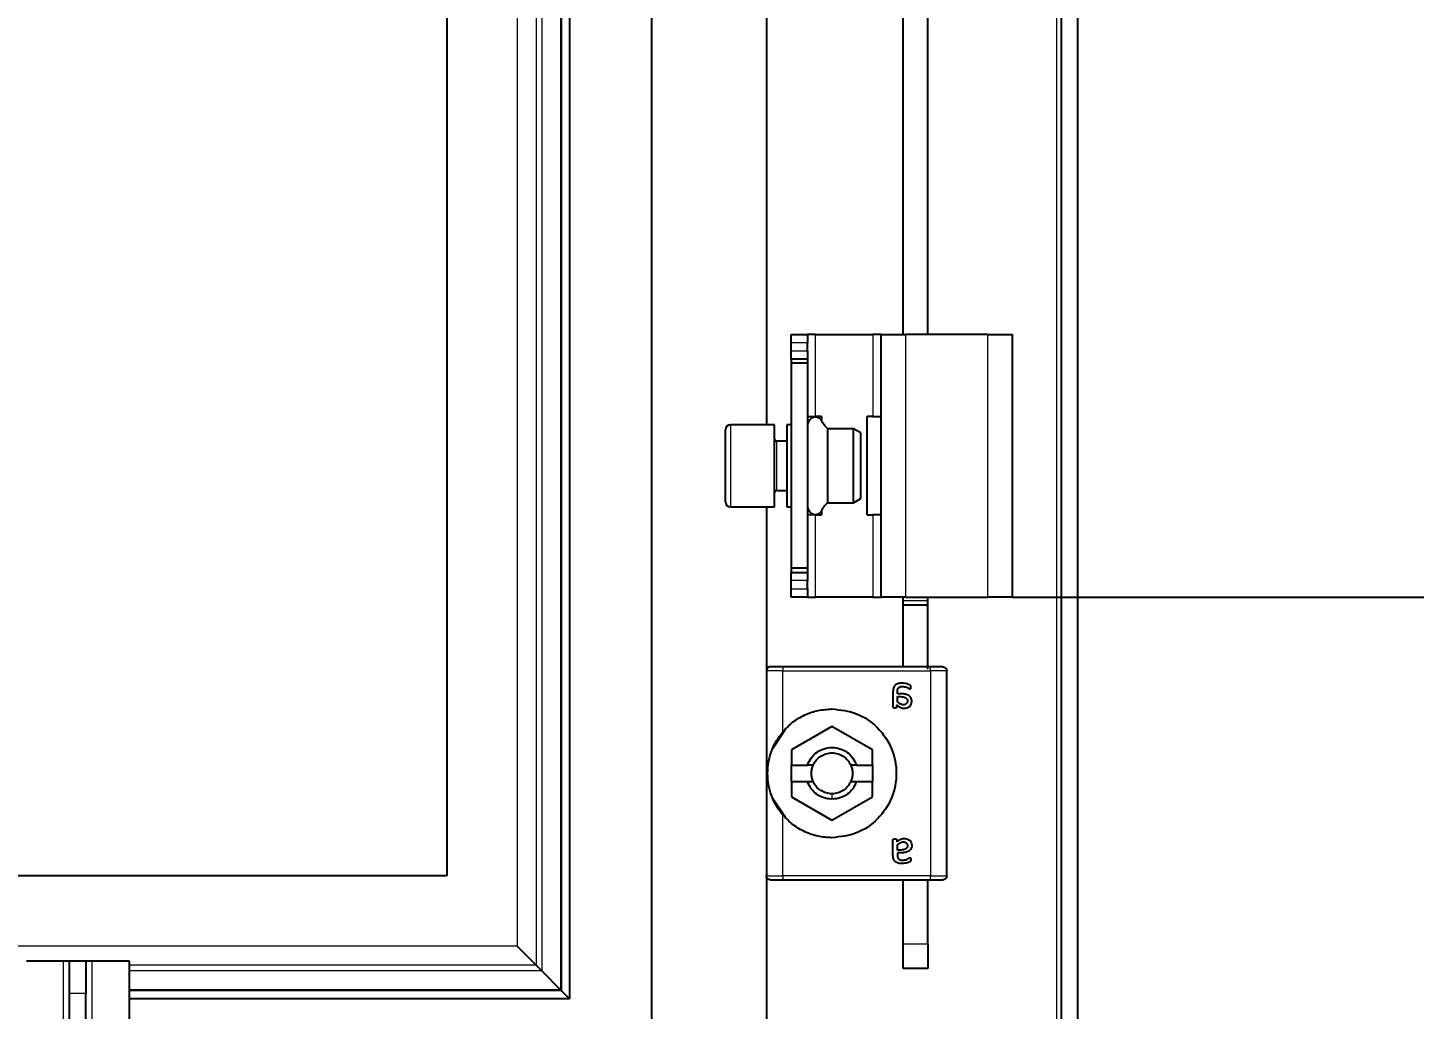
# Model space of a CAD drawing. Header units: millimetres. Extents: x -595 to 1655, y -1707 to 978.
# Drawn here: x 1317.1 to 1486.2, y -1371.4 to -1251.7 of the extents above; entities that cross this region are included whole.
import ezdxf

# ---------------------------------------------------------------- set-up
doc = ezdxf.new("R2010")
doc.units = ezdxf.units.MM
doc.layers.add('FORMAT', color=7, linetype='Continuous')
doc.styles.add('SLDTEXTSTYLE0', font='TXT', dxfattribs={"width": 0.75})
doc.dimstyles.new('SLDDIMSTYLE0', dxfattribs={"dimtxt": 20, "dimasz": 10, "dimexe": 0, "dimexo": 0.0625, "dimgap": 5, "dimtad": 2, "dimdec": 1, "dimrnd": 1e-09, "dimzin": 12, "dimdsep": 46, "dimtxsty": 'SLDTEXTSTYLE0', "dimsah": 1, "dimcen": 0.09, "dimadec": 0, "dimazin": 3, "dimtfac": 1, "dimtofl": 0, "dimtmove": 0, "dimatfit": 3, "dimfxl": 0, "dimfrac": 2, "dimtolj": 1, "dimtzin": 12, "dimarcsym": 0})

# ---------------------------------------------------------------- blocks, each defined once
blk = doc.blocks.new('_D_8')
at = {"layer": 'FORMAT'}
for p, q in [((1437.2, 610.84), (1654.8, 610.84)), ((1653.8, 610.84), (1653.8, -1321.16)), ((1437.2, -1321.16), (1654.8, -1321.16))]:
    blk.add_line(p, q, dxfattribs=at)
for points in [[(1653.8, 610.84), (1652.27, 600.84), (1655.34, 600.84)], [(1653.8, -1321.16), (1655.34, -1311.16), (1652.27, -1311.16)]]:
    blk.add_solid(points, dxfattribs=at)
at = {"layer": 'FORMAT', "insert": (1628.02, -384.72), "char_height": 20, "attachment_point": 1, "rotation": 90, "style": 'SLDTEXTSTYLE0'}
blk.add_mtext('1932', dxfattribs=at)

msp = doc.modelspace()

# ---------------------------------------------------------------- linework, layer by layer
at = {"color": 7, "linetype": 'Continuous', "lineweight": 25}
for p, q in [((1443.19, -1432.66), (1443.19, 722.34)), ((1445.19, -1432.66), (1445.19, 722.34)), ((1393.19, 689.34), (1393.19, -1399.66)), ((1383.19, 659.84), (1383.19, -1370.16)), ((1368.19, 644.84), (1368.19, -1355.16)), ((1407.19, -680.34), (1407.19, -1300.16)), ((1423.89, -1289.16), (1423.89, -680.66)), ((1426.89, -1289.16), (1426.89, -680.66)), ((1410.19, -1289.16), (1412.19, -1289.16)), ((1410.19, -1290.16), (1410.19, -1289.16)), ((1410.19, -1291.16), (1410.19, -1290.16)), ((1412.19, -1289.16), (1412.19, -1290.16)), ((1413.19, -1289.16), (1412.19, -1289.16)), ((1412.19, -1291.16), (1412.19, -1290.16)), ((1413.19, -1289.16), (1420.19, -1289.16)), ((1421.19, -1289.16), (1420.19, -1289.16)), ((1421.19, -1289.16), (1424.19, -1289.16)), ((1421.19, -1321.16), (1421.19, -1289.16)), ((1434.19, -1289.16), (1424.19, -1289.16)), ((1434.19, -1289.16), (1437.19, -1289.16)), ((1437.19, -1321.16), (1437.19, -1289.16)), ((1410.19, -1292.16), (1410.19, -1291.16)), ((1412.19, -1291.16), (1412.19, -1292.16)), ((1412.19, -1292.16), (1410.19, -1292.16)), ((1410.19, -1292.16), (1410.19, -1292.66)), ((1412.19, -1292.66), (1410.19, -1292.66)), ((1410.19, -1292.66), (1410.19, -1317.66)), ((1412.19, -1292.16), (1412.19, -1292.66)), ((1412.19, -1292.66), (1412.19, -1317.66)), ((1408.19, -1300.16), (1402.79, -1300.16)), ((1408.19, -1307.72), (1408.19, -1300.16)), ((1410.19, -1300.16), (1409.69, -1300.16)), ((1409.69, -1300.16), (1409.69, -1301.37)), ((1412.19, -1299.16), (1413.19, -1299.16)), ((1413.89, -1299.16), (1413.19, -1299.16)), ((1413.89, -1299.16), (1413.89, -1299.61)), ((1419.49, -1311.16), (1419.49, -1299.16)), ((1420.19, -1299.16), (1419.49, -1299.16)), ((1420.19, -1299.16), (1421.19, -1299.16)), ((1402.19, -1307.41), (1402.19, -1300.76)), ((1409.69, -1302.16), (1408.44, -1302.16)), ((1409.69, -1301.37), (1409.69, -1310.16)), ((1417.82, -1300.66), (1414.69, -1300.66)), ((1414.69, -1309.66), (1414.69, -1300.66)), ((1418.69, -1301.16), (1417.82, -1300.66)), ((1417.82, -1309.66), (1417.82, -1300.66)), ((1418.69, -1309.16), (1418.69, -1301.16)), ((1402.19, -1309.56), (1402.19, -1307.41)), ((1408.19, -1310.16), (1408.19, -1307.72)), ((1408.44, -1308.16), (1409.69, -1308.16)), ((1402.79, -1310.16), (1408.19, -1310.16)), ((1407.19, -1310.16), (1407.19, -1329.99)), ((1409.69, -1310.16), (1410.19, -1310.16)), ((1413.89, -1310.71), (1413.89, -1311.16)), ((1414.69, -1309.66), (1417.82, -1309.66)), ((1417.82, -1309.66), (1418.69, -1309.16)), ((1413.19, -1311.16), (1412.19, -1311.16)), ((1413.19, -1311.16), (1413.89, -1311.16)), ((1419.49, -1311.16), (1420.19, -1311.16)), ((1421.19, -1311.16), (1420.19, -1311.16)), ((1412.19, -1317.66), (1410.19, -1317.66)), ((1410.19, -1317.66), (1410.19, -1318.16)), ((1410.19, -1318.16), (1412.19, -1318.16)), ((1410.19, -1319.16), (1410.19, -1318.16)), ((1410.19, -1320.16), (1410.19, -1319.16)), ((1412.19, -1317.66), (1412.19, -1318.16)), ((1412.19, -1318.16), (1412.19, -1319.16)), ((1412.19, -1320.16), (1412.19, -1319.16)), ((1410.19, -1321.16), (1410.19, -1320.16)), ((1412.19, -1320.16), (1412.19, -1321.16)), ((1412.19, -1321.16), (1410.19, -1321.16)), ((1412.19, -1321.16), (1413.19, -1321.16)), ((1420.19, -1321.16), (1413.19, -1321.16)), ((1420.19, -1321.16), (1421.19, -1321.16)), ((1424.19, -1321.16), (1421.19, -1321.16)), ((1423.89, -1321.62), (1423.89, -1321.16)), ((1423.89, -1322.12), (1423.89, -1321.62)), ((1423.89, -1322.12), (1426.89, -1322.12)), ((1423.89, -1329.66), (1423.89, -1322.12)), ((1424.19, -1321.16), (1434.19, -1321.16)), ((1426.89, -1321.62), (1426.89, -1321.16)), ((1426.89, -1322.12), (1426.89, -1321.62)), ((1426.89, -1329.96), (1426.89, -1322.12)), ((1437.19, -1321.16), (1434.19, -1321.16)), ((1407.19, -1330.16), (1407.19, -1355.16)), ((1427.19, -1329.66), (1409.19, -1329.66)), ((1427.79, -1329.66), (1427.54, -1329.66)), ((1429.19, -1355.16), (1429.19, -1330.16)), ((1422.63, -1332.7), (1422.63, -1334.57)), ((1423.09, -1334.57), (1423.09, -1334.29)), ((1423.48, -1334.6), (1423.09, -1334.29)), ((1423.16, -1332.95), (1423.16, -1332.74)), ((1423.54, -1332.95), (1423.16, -1332.95)), ((1423.16, -1333.31), (1423.59, -1333.31)), ((1423.16, -1333.9), (1423.16, -1333.31)), ((1408.02, -1339.53), (1409.53, -1337.28)), ((1415.19, -1336.94), (1410.24, -1339.8)), ((1420.14, -1339.8), (1415.19, -1336.94)), ((1410.24, -1339.8), (1410.24, -1341.66)), ((1420.14, -1341.66), (1420.14, -1339.8)), ((1410.24, -1341.66), (1412.2, -1341.66)), ((1410.24, -1343.66), (1410.24, -1341.66)), ((1412.9, -1341.66), (1412.2, -1341.66)), ((1418.18, -1341.66), (1417.48, -1341.66)), ((1418.18, -1341.66), (1420.14, -1341.66)), ((1420.14, -1341.66), (1420.14, -1343.66)), ((1410.24, -1343.66), (1410.24, -1345.52)), ((1410.24, -1343.66), (1412.2, -1343.66)), ((1412.2, -1343.66), (1412.9, -1343.66)), ((1417.48, -1343.66), (1418.18, -1343.66)), ((1418.18, -1343.66), (1420.14, -1343.66)), ((1420.14, -1345.52), (1420.14, -1343.66)), ((1409.53, -1348.04), (1408.02, -1345.79)), ((1410.24, -1345.52), (1415.19, -1348.38)), ((1415.19, -1348.38), (1420.14, -1345.52)), ((1422.63, -1352.62), (1422.63, -1350.75)), ((1423.09, -1350.75), (1423.09, -1351.03)), ((1423.16, -1352.01), (1423.16, -1351.43)), ((1423.59, -1352.01), (1423.16, -1352.01)), ((1423.54, -1352.37), (1423.16, -1352.37)), ((1423.16, -1352.37), (1423.16, -1352.59)), ((1368.19, -1355.16), (928.19, -1355.16)), ((1407.19, -1355.34), (1407.19, -1399.66)), ((1409.19, -1355.66), (1427.19, -1355.66)), ((1423.89, -1363.46), (1423.89, -1355.66)), ((1426.89, -1363.46), (1426.89, -1355.66)), ((1427.54, -1355.66), (1427.79, -1355.66)), ((1379.09, -1366.06), (1376.78, -1363.75)), ((1423.89, -1366.46), (1423.89, -1363.46)), ((1426.89, -1363.46), (1426.89, -1366.46)), ((1316.94, -1365.51), (1321.46, -1365.51)), ((1321.46, -1365.51), (1322.19, -1365.51)), ((1322.19, -1365.51), (1324.19, -1365.51)), ((1322.19, -1369.51), (1322.19, -1365.51)), ((1324.19, -1365.51), (1324.19, -1369.51)), ((1324.19, -1365.51), (1324.91, -1365.51)), ((1324.91, -1365.51), (1329.44, -1365.51)), ((1329.44, -1365.51), (1329.44, -1373.01)), ((1379.78, -1366.75), (1379.09, -1366.06)), ((1426.89, -1366.46), (1423.89, -1366.46)), ((1382.09, -1369.06), (1379.78, -1366.75)), ((1322.19, -1375.45), (1322.19, -1369.51)), ((1324.19, -1375.45), (1324.19, -1369.51)), ((1383.19, -1370.16), (1382.19, -1369.16)), ((1383.19, -1370.16), (1329.44, -1370.16))]:
    msp.add_line(p, q, dxfattribs=at)
at = {"color": 8, "linetype": 'Continuous', "lineweight": 18}
for p, q in [((1442.59, 719.74), (1442.59, -1430.06)), ((1382.09, 658.74), (1382.09, -1369.06)), ((1382.19, 658.84), (1382.19, -1369.16)), ((1379.78, 656.43), (1379.78, -1366.75)), ((1379.09, 655.74), (1379.09, -1366.06)), ((1376.78, 653.43), (1376.78, -1363.75)), ((1412.19, -1290.16), (1410.19, -1290.16)), ((1413.19, -1299.16), (1413.19, -1289.16)), ((1420.19, -1289.16), (1420.19, -1299.16)), ((1424.19, -1321.16), (1424.19, -1289.16)), ((1434.19, -1321.16), (1434.19, -1289.16)), ((1410.19, -1291.16), (1412.19, -1291.16)), ((1402.79, -1300.16), (1402.79, -1307.72)), ((1408.44, -1302.16), (1408.44, -1308.16)), ((1402.79, -1307.72), (1402.79, -1310.16)), ((1413.19, -1321.16), (1413.19, -1311.16)), ((1420.19, -1311.16), (1420.19, -1321.16)), ((1412.19, -1319.16), (1410.19, -1319.16)), ((1410.19, -1320.16), (1412.19, -1320.16)), ((1426.89, -1321.62), (1423.89, -1321.62)), ((1409.19, -1337.6), (1409.19, -1330.16)), ((1409.19, -1330.16), (1427.19, -1330.16)), ((1427.19, -1330.16), (1427.19, -1355.16)), ((1415.19, -1345.16), (1415.19, -1345.81)), ((1409.19, -1355.16), (1409.19, -1347.72)), ((1427.19, -1355.16), (1409.19, -1355.16)), ((1376.78, -1363.75), (919.6, -1363.75)), ((1423.89, -1363.46), (1426.89, -1363.46)), ((1321.46, -1373.01), (1321.46, -1365.51)), ((1324.91, -1365.51), (1324.91, -1373.01)), ((1379.09, -1366.06), (1329.44, -1366.06)), ((1379.78, -1366.75), (1329.44, -1366.75)), ((1324.19, -1369.51), (1322.19, -1369.51)), ((1382.09, -1369.06), (1329.44, -1369.06)), ((1382.19, -1369.16), (1329.44, -1369.16))]:
    msp.add_line(p, q, dxfattribs=at)
at = {"color": 7, "linetype": 'Continuous', "lineweight": 25}
for centre, radius, start, end in [((1402.79, -1300.76), 0.6, 90, 180), ((1408.44, -1301.91), 0.25, 180, 270), ((1408.44, -1308.41), 0.25, 90, 180), ((1402.79, -1309.56), 0.6, 180, 270)]:
    msp.add_arc(centre, radius, start, end, dxfattribs=at)
for points, knots in [([(1414.69, -1300.66), (1414.51, -1300.51), (1414.17, -1300.2), (1413.97, -1299.63), (1413.61, -1299.33), (1413.27, -1299.2), (1412.91, -1299.23), (1412.56, -1299.42), (1412.31, -1299.78), (1412.23, -1300.08), (1412.19, -1300.23)], [0, 0, 0, 0, 0.1856756, 0.3710252, 0.4669372, 0.5621716, 0.6563466, 0.7515528, 0.8738418, 1, 1, 1, 1]), ([(1412.19, -1310.09), (1412.23, -1310.24), (1412.31, -1310.54), (1412.56, -1310.9), (1412.91, -1311.09), (1413.27, -1311.12), (1413.61, -1310.99), (1413.97, -1310.69), (1414.17, -1310.12), (1414.51, -1309.81), (1414.69, -1309.66)], [0, 0, 0, 0, 0.126158, 0.248447, 0.343653, 0.437828, 0.533063, 0.628975, 0.814324, 1, 1, 1, 1]), ([(1423.74, -1331.66), (1423.59, -1331.67), (1423.37, -1331.68), (1423.09, -1331.77), (1422.9, -1331.89), (1422.76, -1332.06), (1422.65, -1332.33), (1422.64, -1332.56), (1422.63, -1332.7)], [0, 0, 0, 0, 0.250089, 0.382495, 0.500259, 0.622163, 0.750133, 1, 1, 1, 1]), ([(1423.16, -1332.74), (1423.16, -1332.65), (1423.17, -1332.51), (1423.23, -1332.34), (1423.3, -1332.23), (1423.41, -1332.15), (1423.53, -1332.1), (1423.66, -1332.08), (1423.75, -1332.07), (1423.8, -1332.07)], [0, 0, 0, 0, 0.250023, 0.382539, 0.499802, 0.620838, 0.749652, 0.874777, 1, 1, 1, 1]), ([(1424.81, -1332.16), (1424.81, -1332.1), (1424.81, -1332.02), (1424.74, -1331.93), (1424.61, -1331.84), (1424.28, -1331.71), (1423.96, -1331.68), (1423.74, -1331.66)], [0, 0, 0, 0, 0.124693, 0.187182, 0.249773, 0.500039, 1, 1, 1, 1]), ([(1423.8, -1332.07), (1423.96, -1332.09), (1424.2, -1332.12), (1424.45, -1332.24), (1424.58, -1332.31), (1424.65, -1332.35), (1424.69, -1332.36), (1424.7, -1332.37)], [0, 0, 0, 0, 0.4987, 0.749508, 0.874949, 0.946783, 1, 1, 1, 1]), ([(1424.7, -1332.37), (1424.72, -1332.37), (1424.73, -1332.36), (1424.75, -1332.35), (1424.76, -1332.34), (1424.78, -1332.32), (1424.8, -1332.28), (1424.8, -1332.23), (1424.81, -1332.19), (1424.81, -1332.17), (1424.81, -1332.16)], [0, 0, 0, 0, 0.128825, 0.180169, 0.243397, 0.36986, 0.499864, 0.749649, 0.843476, 1, 1, 1, 1]), ([(1423.09, -1334.29), (1423.21, -1334.4), (1423.4, -1334.57), (1423.67, -1334.68), (1423.84, -1334.72), (1423.92, -1334.72), (1423.96, -1334.72)], [0, 0, 0, 0, 0.499113, 0.749325, 0.874665, 1, 1, 1, 1]), ([(1423.88, -1334.31), (1423.81, -1334.3), (1423.67, -1334.29), (1423.41, -1334.16), (1423.26, -1334), (1423.16, -1333.9)], [0, 0, 0, 0, 0.249939, 0.499864, 1, 1, 1, 1]), ([(1424.92, -1333.88), (1424.92, -1333.8), (1424.91, -1333.64), (1424.82, -1333.42), (1424.66, -1333.25), (1424.39, -1333.08), (1424.01, -1332.97), (1423.7, -1332.96), (1423.54, -1332.95)], [0, 0, 0, 0, 0.125049, 0.249886, 0.370856, 0.49982, 0.749609, 1, 1, 1, 1]), ([(1423.59, -1333.31), (1423.69, -1333.31), (1423.87, -1333.32), (1424.09, -1333.38), (1424.24, -1333.47), (1424.33, -1333.57), (1424.39, -1333.7), (1424.39, -1333.79), (1424.39, -1333.84)], [0, 0, 0, 0, 0.279652, 0.500248, 0.629485, 0.750186, 0.875763, 1, 1, 1, 1]), ([(1424.39, -1333.84), (1424.39, -1333.9), (1424.38, -1334), (1424.32, -1334.12), (1424.25, -1334.19), (1424.17, -1334.25), (1424.08, -1334.28), (1423.98, -1334.3), (1423.91, -1334.31), (1423.88, -1334.31)], [0, 0, 0, 0, 0.249168, 0.373635, 0.49939, 0.619394, 0.749656, 0.87477, 1, 1, 1, 1]), ([(1423.96, -1334.72), (1424.09, -1334.71), (1424.27, -1334.7), (1424.49, -1334.62), (1424.65, -1334.52), (1424.77, -1334.39), (1424.9, -1334.18), (1424.91, -1334), (1424.92, -1333.88)], [0, 0, 0, 0, 0.25007, 0.379181, 0.500499, 0.62417, 0.750842, 1, 1, 1, 1]), ([(1422.63, -1334.57), (1422.63, -1334.58), (1422.63, -1334.6), (1422.65, -1334.62), (1422.67, -1334.64), (1422.75, -1334.66), (1422.81, -1334.66), (1422.86, -1334.66)], [0, 0, 0, 0, 0.124881, 0.183376, 0.250934, 0.500336, 1, 1, 1, 1]), ([(1422.86, -1334.66), (1422.9, -1334.66), (1422.97, -1334.66), (1423.05, -1334.64), (1423.07, -1334.62), (1423.09, -1334.6), (1423.09, -1334.58), (1423.09, -1334.57)], [0, 0, 0, 0, 0.499718, 0.749437, 0.810587, 0.875078, 1, 1, 1, 1]), ([(1409.19, -1347.72), (1408.9, -1347.34), (1408.33, -1346.59), (1407.77, -1345.34), (1407.42, -1344.06), (1407.3, -1342.66), (1407.42, -1341.26), (1407.78, -1339.98), (1408.33, -1338.73), (1408.9, -1337.98), (1409.19, -1337.6)], [0, 0, 0, 0, 0.125762, 0.25037, 0.375307, 0.500139, 0.62481, 0.749763, 0.874888, 1, 1, 1, 1]), ([(1422.63, -1350.75), (1422.63, -1350.74), (1422.63, -1350.72), (1422.65, -1350.7), (1422.67, -1350.68), (1422.75, -1350.66), (1422.81, -1350.66), (1422.86, -1350.66)], [0, 0, 0, 0, 0.124884, 0.1863766, 0.2509142, 0.5003223, 1, 1, 1, 1]), ([(1422.86, -1350.66), (1422.9, -1350.66), (1422.96, -1350.66), (1423.03, -1350.68), (1423.06, -1350.69), (1423.07, -1350.7), (1423.09, -1350.72), (1423.09, -1350.74), (1423.09, -1350.75)], [0, 0, 0, 0, 0.499162, 0.644242, 0.749698, 0.813605, 0.875217, 1, 1, 1, 1]), ([(1423.09, -1351.03), (1423.21, -1350.92), (1423.4, -1350.75), (1423.71, -1350.62), (1423.88, -1350.61), (1423.96, -1350.6)], [0, 0, 0, 0, 0.499364, 0.749701, 1, 1, 1, 1]), ([(1423.16, -1351.43), (1423.26, -1351.32), (1423.41, -1351.16), (1423.63, -1351.05), (1423.77, -1351.02), (1423.84, -1351.02), (1423.88, -1351.01)], [0, 0, 0, 0, 0.499765, 0.749504, 0.874771, 1, 1, 1, 1]), ([(1423.88, -1351.01), (1423.95, -1351.02), (1424.05, -1351.02), (1424.17, -1351.07), (1424.25, -1351.13), (1424.32, -1351.2), (1424.36, -1351.29), (1424.39, -1351.39), (1424.39, -1351.45), (1424.39, -1351.48)], [0, 0, 0, 0, 0.249623, 0.37714, 0.499734, 0.62273, 0.749812, 0.874876, 1, 1, 1, 1]), ([(1423.96, -1350.6), (1424.09, -1350.61), (1424.27, -1350.62), (1424.49, -1350.71), (1424.65, -1350.8), (1424.77, -1350.93), (1424.9, -1351.14), (1424.91, -1351.32), (1424.92, -1351.45)], [0, 0, 0, 0, 0.25007, 0.379559, 0.500499, 0.624556, 0.750843, 1, 1, 1, 1]), ([(1423.74, -1353.66), (1423.67, -1353.66), (1423.52, -1353.66), (1423.3, -1353.62), (1423.09, -1353.55), (1422.9, -1353.43), (1422.76, -1353.26), (1422.65, -1352.99), (1422.64, -1352.77), (1422.63, -1352.62)], [0, 0, 0, 0, 0.125255, 0.250437, 0.383066, 0.500493, 0.622629, 0.75025, 1, 1, 1, 1]), ([(1423.16, -1352.59), (1423.16, -1352.63), (1423.16, -1352.72), (1423.18, -1352.85), (1423.23, -1352.98), (1423.3, -1353.09), (1423.41, -1353.17), (1423.57, -1353.24), (1423.71, -1353.24), (1423.8, -1353.25)], [0, 0, 0, 0, 0.125295, 0.250514, 0.383518, 0.50035, 0.621938, 0.750243, 1, 1, 1, 1]), ([(1424.92, -1351.45), (1424.92, -1351.48), (1424.92, -1351.56), (1424.89, -1351.72), (1424.82, -1351.9), (1424.66, -1352.08), (1424.39, -1352.24), (1424.01, -1352.35), (1423.7, -1352.36), (1423.54, -1352.37)], [0, 0, 0, 0, 0.062637, 0.125278, 0.250072, 0.374841, 0.499994, 0.749696, 1, 1, 1, 1]), ([(1424.39, -1351.48), (1424.39, -1351.53), (1424.39, -1351.62), (1424.33, -1351.75), (1424.24, -1351.85), (1424.1, -1351.94), (1423.87, -1352), (1423.69, -1352.01), (1423.59, -1352.01)], [0, 0, 0, 0, 0.124446, 0.249795, 0.37, 0.499734, 0.719932, 1, 1, 1, 1]), ([(1423.8, -1353.25), (1423.96, -1353.24), (1424.27, -1353.21), (1424.53, -1353), (1424.69, -1352.96), (1424.7, -1352.95)], [0, 0, 0, 0, 0.498852, 0.946609, 1, 1, 1, 1]), ([(1424.7, -1352.95), (1424.72, -1352.96), (1424.73, -1352.96), (1424.75, -1352.97), (1424.76, -1352.98), (1424.78, -1353.01), (1424.8, -1353.07), (1424.81, -1353.12), (1424.81, -1353.16)], [0, 0, 0, 0, 0.13107, 0.182437, 0.243796, 0.371388, 0.500442, 1, 1, 1, 1]), ([(1424.81, -1353.16), (1424.81, -1353.19), (1424.81, -1353.24), (1424.79, -1353.33), (1424.74, -1353.39), (1424.61, -1353.48), (1424.28, -1353.61), (1423.96, -1353.64), (1423.74, -1353.66)], [0, 0, 0, 0, 0.062686, 0.125173, 0.187628, 0.250185, 0.500314, 1, 1, 1, 1])]:
    msp.add_open_spline(points, degree=3, knots=knots, dxfattribs=at)
for points in [[(1407.69, -1329.66), (1407.62, -1329.67), (1407.49, -1329.68), (1407.33, -1329.8), (1407.21, -1329.96), (1407.2, -1330.1), (1407.19, -1330.16)], [(1409.19, -1329.66), (1408.99, -1329.66), (1408.6, -1329.66), (1408.1, -1329.66), (1407.76, -1329.66), (1407.71, -1329.66), (1407.69, -1329.66)], [(1428.69, -1329.66), (1428.67, -1329.66), (1428.62, -1329.66), (1428.27, -1329.66), (1427.78, -1329.66), (1427.39, -1329.66), (1427.19, -1329.66)], [(1428.69, -1329.66), (1428.75, -1329.67), (1428.89, -1329.68), (1429.05, -1329.8), (1429.17, -1329.96), (1429.18, -1330.1), (1429.19, -1330.16)], [(1409.19, -1337.6), (1409.58, -1337.19), (1410.37, -1336.36), (1411.86, -1335.49), (1413.48, -1334.92), (1414.62, -1334.85), (1415.19, -1334.81)], [(1415.19, -1334.81), (1416.22, -1334.93), (1418.27, -1335.16), (1420.88, -1336.98), (1422.63, -1339.57), (1423.24, -1342.66), (1422.63, -1345.75), (1420.88, -1348.34), (1418.27, -1350.16), (1416.22, -1350.39), (1415.19, -1350.51)], [(1412.2, -1341.66), (1412.33, -1341.36), (1412.6, -1340.76), (1413.32, -1340.06), (1414.21, -1339.61), (1415.19, -1339.46), (1416.17, -1339.61), (1417.06, -1340.06), (1417.78, -1340.76), (1418.04, -1341.36), (1418.18, -1341.66)], [(1412.9, -1341.66), (1413.01, -1341.45), (1413.24, -1341.02), (1413.8, -1340.54), (1414.46, -1340.22), (1414.95, -1340.18), (1415.19, -1340.16)], [(1415.19, -1340.16), (1415.43, -1340.18), (1415.91, -1340.22), (1416.57, -1340.54), (1417.13, -1341.02), (1417.36, -1341.45), (1417.48, -1341.66)], [(1412.9, -1343.66), (1412.84, -1343.5), (1412.72, -1343.18), (1412.67, -1342.66), (1412.72, -1342.14), (1412.84, -1341.82), (1412.9, -1341.66)], [(1417.48, -1341.66), (1417.54, -1341.82), (1417.66, -1342.14), (1417.7, -1342.66), (1417.66, -1343.18), (1417.54, -1343.5), (1417.48, -1343.66)], [(1415.19, -1345.81), (1414.86, -1345.78), (1414.21, -1345.72), (1413.32, -1345.25), (1412.6, -1344.57), (1412.33, -1343.96), (1412.2, -1343.66)], [(1415.19, -1345.16), (1414.95, -1345.14), (1414.46, -1345.1), (1413.8, -1344.78), (1413.24, -1344.3), (1413.01, -1343.87), (1412.9, -1343.66)], [(1418.18, -1343.66), (1418.04, -1343.96), (1417.78, -1344.57), (1417.06, -1345.25), (1416.17, -1345.72), (1415.52, -1345.78), (1415.19, -1345.81)], [(1417.48, -1343.66), (1417.36, -1343.87), (1417.13, -1344.3), (1416.57, -1344.78), (1415.91, -1345.1), (1415.43, -1345.14), (1415.19, -1345.16)], [(1415.19, -1350.51), (1414.62, -1350.48), (1413.48, -1350.4), (1411.86, -1349.83), (1410.37, -1348.96), (1409.58, -1348.13), (1409.19, -1347.72)], [(1407.69, -1355.66), (1407.62, -1355.65), (1407.49, -1355.64), (1407.33, -1355.52), (1407.21, -1355.36), (1407.2, -1355.23), (1407.19, -1355.16)], [(1407.69, -1355.66), (1407.71, -1355.66), (1407.76, -1355.66), (1408.1, -1355.66), (1408.6, -1355.66), (1408.99, -1355.66), (1409.19, -1355.66)], [(1427.19, -1355.66), (1427.39, -1355.66), (1427.78, -1355.66), (1428.27, -1355.66), (1428.62, -1355.66), (1428.67, -1355.66), (1428.69, -1355.66)], [(1429.19, -1355.16), (1429.18, -1355.23), (1429.17, -1355.36), (1429.05, -1355.52), (1428.89, -1355.64), (1428.75, -1355.65), (1428.69, -1355.66)]]:
    msp.add_open_spline(points, degree=3, dxfattribs=at)
at = {"color": 8, "linetype": 'Continuous', "lineweight": 18}
for points in [[(1409.19, -1330.16), (1408.93, -1330.16), (1408.4, -1330.16), (1407.74, -1330.16), (1407.28, -1330.16), (1407.22, -1330.16), (1407.19, -1330.16)], [(1409.19, -1329.66), (1409.19, -1329.67), (1409.19, -1329.68), (1409.19, -1329.8), (1409.19, -1329.96), (1409.19, -1330.1), (1409.19, -1330.16)], [(1427.19, -1330.16), (1427.19, -1330.1), (1427.19, -1329.96), (1427.19, -1329.8), (1427.19, -1329.68), (1427.19, -1329.67), (1427.19, -1329.66)], [(1429.19, -1330.16), (1429.16, -1330.16), (1429.1, -1330.16), (1428.64, -1330.16), (1427.97, -1330.16), (1427.45, -1330.16), (1427.19, -1330.16)], [(1407.19, -1355.16), (1407.22, -1355.16), (1407.28, -1355.16), (1407.74, -1355.16), (1408.4, -1355.16), (1408.93, -1355.16), (1409.19, -1355.16)], [(1409.19, -1355.16), (1409.19, -1355.23), (1409.19, -1355.36), (1409.19, -1355.52), (1409.19, -1355.64), (1409.19, -1355.65), (1409.19, -1355.66)], [(1427.19, -1355.66), (1427.19, -1355.65), (1427.19, -1355.64), (1427.19, -1355.52), (1427.19, -1355.36), (1427.19, -1355.23), (1427.19, -1355.16)], [(1427.19, -1355.16), (1427.45, -1355.16), (1427.97, -1355.16), (1428.64, -1355.16), (1429.1, -1355.16), (1429.16, -1355.16), (1429.19, -1355.16)]]:
    msp.add_open_spline(points, degree=3, dxfattribs=at)

# ---------------------------------------------------------------- dimensions: what is measured, and where the dimension line sits
at = {"layer": 'FORMAT'}
dim = msp.add_linear_dim(base=(1653.8, -1321.16), p1=(1437.19, 610.84), p2=(1437.19, -1321.16), angle=90, dimstyle='SLDDIMSTYLE0', dxfattribs=at)
dim.commit()
dim.dimension.update_dxf_attribs({"geometry": '_D_8', "text_midpoint": (1653.8, -355.16), "dimtype": 160})

doc.saveas('drawing.dxf')
